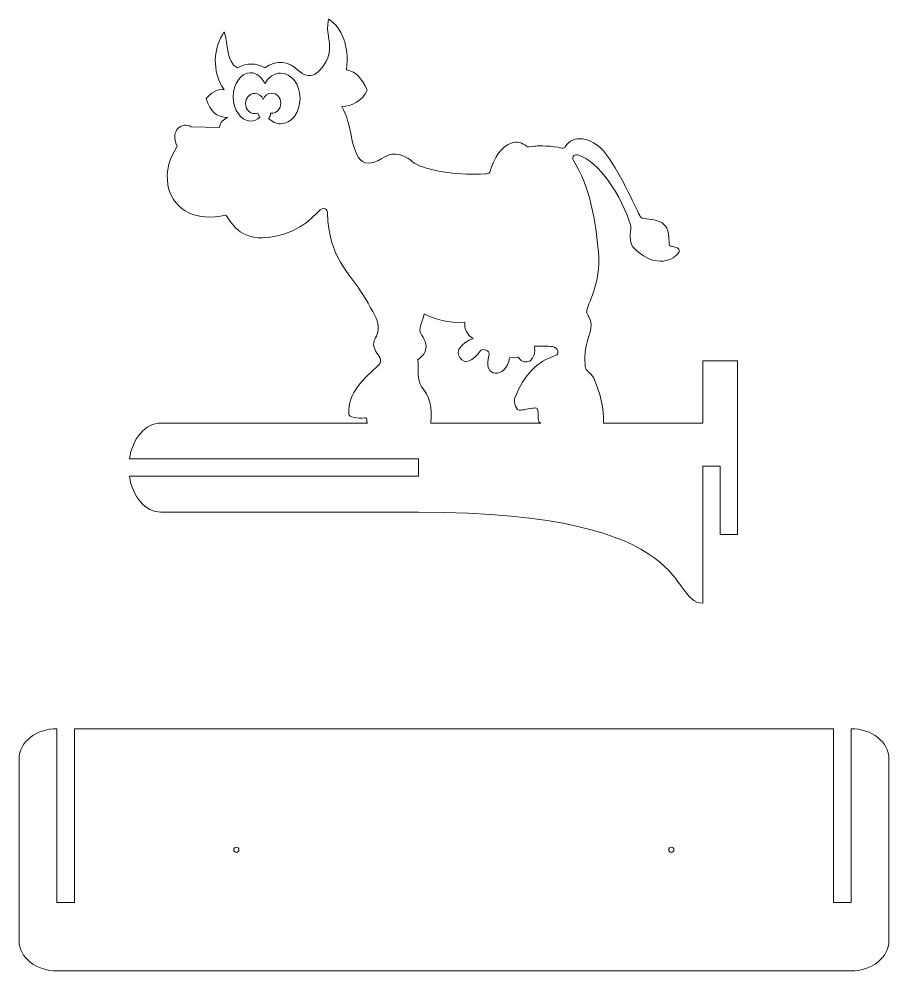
# Model space of a CAD drawing. Header units: millimetres. Extents: x -643 to 461, y -618 to 591.
# Drawn here: x -39 to 461, y -120 to 427 of the extents above; entities that cross this region are included whole.
import ezdxf

# ---------------------------------------------------------------- set-up
doc = ezdxf.new("R2010")
doc.units = ezdxf.units.MM
doc.header["$MEASUREMENT"] = 0
doc.layers.add('layer 1', color=7, linetype='Continuous')

msp = doc.modelspace()

# ---------------------------------------------------------------- linework, layer by layer
at = {"layer": 'layer 1', "color": 141, "lineweight": 9}
for points, knots in [([(23.9992, 174.7228), (25.6891, 186.423), (33.184, 195.3089), (42.105, 195.3089), (42.105, 195.3089), (42.105, 195.3089), (160.8187, 195.3089), (160.8187, 195.3089), (160.8187, 195.3089), (160.1866, 195.5436), (160.4091, 196.7891), (160.4267, 197.6256), (160.4267, 197.6256), (160.4364, 198.1017), (160.0191, 198.4734), (159.1664, 198.2827), (159.1664, 198.2827), (154.9796, 197.7269), (150.1989, 198.7321), (150.1106, 200.4493), (150.1106, 200.4493), (149.4549, 213.175), (158.7482, 220.647), (167.6416, 228.9081), (167.6416, 228.9081), (168.6234, 229.82), (168.4532, 231.4963), (168.1936, 232.5333), (168.1936, 232.5333), (166.4783, 235.1551), (164.5239, 237.5152), (164.3667, 240.5273), (164.3667, 240.5273), (164.2094, 243.5393), (166.6805, 244.5292), (166.8865, 249.2008), (166.8865, 249.2008), (167.0924, 253.8724), (165.5464, 256.8189), (161.1427, 264.149), (161.1427, 264.149), (161.1427, 264.149), (158.5073, 268.5352), (158.5073, 268.5352), (158.5073, 268.5352), (149.9996, 282.6958), (138.5941, 289.9798), (137.8538, 316.0625), (137.8538, 316.0625), (137.9392, 317.8884), (136.082, 320.3905), (132.4413, 316.64), (132.4413, 316.64), (128.8007, 312.8894), (118.7448, 302.4421), (100.5963, 301.7663), (100.5963, 301.7663), (85.3661, 301.4117), (81.5018, 313.0719), (79.295, 314.8328), (79.295, 314.8328), (63.0014, 311.0196), (50.1917, 316.6916), (46.2863, 330.8803), (46.2863, 330.8803), (44.4217, 341.0202), (47.6545, 348.0624), (51.4684, 354.4599), (51.4684, 354.4599), (46.9028, 363.9895), (54.9014, 368.7265), (59.4029, 365.5629), (59.4029, 365.5629), (59.4029, 365.5629), (75.7648, 365.1701), (75.7648, 365.1701), (75.7648, 365.1701), (76.1199, 368.1955), (78.1078, 369.8125), (80.5761, 370.8849), (80.5761, 370.8849), (73.8627, 371.102), (70.5045, 374.2871), (68.1781, 381.7309), (68.1781, 381.7309), (70.6714, 384.6029), (74.3256, 387.669), (78.367, 386.7346), (78.367, 386.7346), (71.1751, 397.8921), (72.1429, 410.863), (78.5509, 420.2076), (78.5509, 420.2076), (81.0607, 413.0286), (79.296, 403), (86.0802, 399.4478), (86.0802, 399.4478), (91.6164, 402.5565), (96.8935, 402.1679), (101.9117, 399.4478), (101.9117, 399.4478), (108.2303, 404.1749), (115.8394, 403.2887), (120.8675, 398.144), (120.8675, 398.144), (127.2838, 391.7063), (133.8933, 395.7217), (137.9865, 405.1575), (137.9865, 405.1575), (141.1277, 412.5329), (136.2034, 419.7148), (138.5057, 427.4773), (138.5057, 427.4773), (146.0327, 422.2183), (150.4174, 412.7179), (148.8267, 398.2793), (148.8267, 398.2793), (154.5201, 397.0987), (157.1882, 393.8285), (160.6881, 386.6009), (160.6881, 386.6009), (158.3071, 380.5073), (151.3923, 377.3929), (146.0321, 377.1281), (146.0321, 377.1281), (152.3503, 367.9422), (150.8968, 347.0989), (159.5465, 344.9079), (159.5465, 344.9079), (167.1197, 343.4875), (170.6733, 350.782), (177.2108, 349.7501), (177.2108, 349.7501), (181.9259, 350.0928), (187.1089, 344.8754), (188.9128, 344.0031), (188.9128, 344.0031), (197.9586, 339.6269), (214.7808, 337.5908), (228.4867, 338.5477), (228.4867, 338.5477), (229.1845, 338.5965), (230.8149, 338.5868), (231.1075, 339.5189), (231.1075, 339.5189), (233.6512, 347.6289), (237.5542, 354.1306), (243.3222, 356.2312), (243.3222, 356.2312), (246.656, 357.4687), (250.0887, 356.106), (251.9614, 354.5794), (251.9614, 354.5794), (252.1759, 354.4045), (252.3299, 354.243), (252.6802, 354.1048), (252.6802, 354.1048), (253.0349, 354.026), (257.2776, 354.4771), (257.6123, 354.4987), (257.6123, 354.4987), (259.3263, 354.6095), (266.6618, 354.6903), (272.5441, 353.3502), (272.5441, 353.3502), (273.6182, 353.1475), (274.2562, 353.6473), (274.5067, 354.0551), (274.5067, 354.0551), (279.064, 361.472), (289.2135, 359.5941), (296.5564, 351.6586), (296.5564, 351.6586), (305.4354, 340.8061), (314.3867, 320.1027), (317.3023, 314.5446), (317.3023, 314.5446), (317.7511, 313.832), (317.9413, 313.3578), (318.7127, 313.147), (318.7127, 313.147), (325.568, 311.2753), (334.3472, 313.7851), (334.1685, 299.1045), (334.1685, 299.1045), (334.1617, 298.5553), (333.9897, 297.2865), (335.0565, 297.035), (335.0565, 297.035), (336.1233, 296.7836), (339.482, 296.2994), (339.8748, 295.2202), (339.8748, 295.2202), (340.2677, 294.141), (339.7071, 293.1229), (339.2978, 292.6196), (339.2978, 292.6196), (335.5177, 287.9696), (324.5266, 284.4704), (313.3309, 296.5905), (313.3309, 296.5905), (310.984, 299.9725), (312.1191, 304.4653), (312.2067, 308.6417), (312.2067, 308.6417), (306.9496, 326.3616), (293.5233, 345.5532), (282.3854, 349.1866), (282.3854, 349.1866), (279.4952, 350.2003), (278.5312, 348.6154), (278.9559, 346.5683), (278.9559, 346.5683), (289.2742, 330.2961), (291.7762, 311.2438), (293.5882, 293.4732), (293.5882, 293.4732), (295.4003, 275.7026), (286.837, 262.8686), (286.8427, 259.5978), (286.8427, 259.5978), (286.8485, 256.3272), (289.1509, 256.7368), (289.4304, 251.5801), (289.4304, 251.5801), (289.7101, 246.4234), (284.4196, 240.7921), (285.9347, 228.0507), (285.9347, 228.0507), (286.2716, 224.6949), (289.212, 224.6256), (290.8552, 221.0843), (290.8552, 221.0843), (294.2135, 213.8484), (297.1762, 202.7685), (296.406, 195.3089), (296.406, 195.3089), (296.406, 195.3089), (353.6144, 195.3089), (353.6144, 195.3089), (353.6144, 195.3089), (353.6144, 195.3089), (353.6144, 231.093), (353.6144, 231.093), (353.6144, 231.093), (353.6144, 231.093), (373.5113, 231.093), (373.5113, 231.093), (373.5113, 231.093), (373.5113, 231.093), (373.5113, 131.2362), (373.5113, 131.2362), (373.5113, 131.2362), (373.5113, 131.2362), (363.6075, 131.2362), (363.6075, 131.2362), (363.6075, 131.2362), (363.6075, 131.2362), (363.6075, 170.5725), (363.6075, 170.5725), (363.6075, 170.5725), (363.6075, 170.5725), (353.6076, 170.5725), (353.6076, 170.5725), (353.6076, 170.5725), (353.6076, 170.5725), (353.6076, 91.8667), (353.6076, 91.8667), (353.6076, 91.8667), (333.0192, 91.7984), (353.6076, 144.1369), (190.1505, 144.1369), (190.1505, 144.1369), (190.1505, 144.1369), (42.105, 144.1369), (42.105, 144.1369), (42.105, 144.1369), (33.1842, 144.1369), (25.6893, 153.0228), (23.9994, 164.7228), (23.9994, 164.7228), (23.9994, 164.7228), (190.1505, 164.7228), (190.1505, 164.7228), (190.1505, 164.7228), (190.1505, 164.7228), (190.1505, 174.7228), (190.1505, 174.7228), (190.1505, 174.7228), (190.1505, 174.7228), (23.9992, 174.7228), (23.9992, 174.7228)], [0, 0, 0, 0, 0.01351351, 0.01351351, 0.01351351, 0.01351351, 0.02702703, 0.02702703, 0.02702703, 0.02702703, 0.04054054, 0.04054054, 0.04054054, 0.04054054, 0.05405405, 0.05405405, 0.05405405, 0.05405405, 0.06756757, 0.06756757, 0.06756757, 0.06756757, 0.08108108, 0.08108108, 0.08108108, 0.08108108, 0.09459459, 0.09459459, 0.09459459, 0.09459459, 0.10810811, 0.10810811, 0.10810811, 0.10810811, 0.12162162, 0.12162162, 0.12162162, 0.12162162, 0.13513514, 0.13513514, 0.13513514, 0.13513514, 0.14864865, 0.14864865, 0.14864865, 0.14864865, 0.16216216, 0.16216216, 0.16216216, 0.16216216, 0.17567568, 0.17567568, 0.17567568, 0.17567568, 0.18918919, 0.18918919, 0.18918919, 0.18918919, 0.2027027, 0.2027027, 0.2027027, 0.2027027, 0.21621622, 0.21621622, 0.21621622, 0.21621622, 0.22972973, 0.22972973, 0.22972973, 0.22972973, 0.24324324, 0.24324324, 0.24324324, 0.24324324, 0.25675676, 0.25675676, 0.25675676, 0.25675676, 0.27027027, 0.27027027, 0.27027027, 0.27027027, 0.28378378, 0.28378378, 0.28378378, 0.28378378, 0.2972973, 0.2972973, 0.2972973, 0.2972973, 0.31081081, 0.31081081, 0.31081081, 0.31081081, 0.32432432, 0.32432432, 0.32432432, 0.32432432, 0.33783784, 0.33783784, 0.33783784, 0.33783784, 0.35135135, 0.35135135, 0.35135135, 0.35135135, 0.36486486, 0.36486486, 0.36486486, 0.36486486, 0.37837838, 0.37837838, 0.37837838, 0.37837838, 0.39189189, 0.39189189, 0.39189189, 0.39189189, 0.40540541, 0.40540541, 0.40540541, 0.40540541, 0.41891892, 0.41891892, 0.41891892, 0.41891892, 0.43243243, 0.43243243, 0.43243243, 0.43243243, 0.44594595, 0.44594595, 0.44594595, 0.44594595, 0.45945946, 0.45945946, 0.45945946, 0.45945946, 0.47297297, 0.47297297, 0.47297297, 0.47297297, 0.48648649, 0.48648649, 0.48648649, 0.48648649, 0.5, 0.5, 0.5, 0.5, 0.51351351, 0.51351351, 0.51351351, 0.51351351, 0.52702703, 0.52702703, 0.52702703, 0.52702703, 0.54054054, 0.54054054, 0.54054054, 0.54054054, 0.55405405, 0.55405405, 0.55405405, 0.55405405, 0.56756757, 0.56756757, 0.56756757, 0.56756757, 0.58108108, 0.58108108, 0.58108108, 0.58108108, 0.59459459, 0.59459459, 0.59459459, 0.59459459, 0.60810811, 0.60810811, 0.60810811, 0.60810811, 0.62162162, 0.62162162, 0.62162162, 0.62162162, 0.63513514, 0.63513514, 0.63513514, 0.63513514, 0.64864865, 0.64864865, 0.64864865, 0.64864865, 0.66216216, 0.66216216, 0.66216216, 0.66216216, 0.67567568, 0.67567568, 0.67567568, 0.67567568, 0.68918919, 0.68918919, 0.68918919, 0.68918919, 0.7027027, 0.7027027, 0.7027027, 0.7027027, 0.71621622, 0.71621622, 0.71621622, 0.71621622, 0.72972973, 0.72972973, 0.72972973, 0.72972973, 0.74324324, 0.74324324, 0.74324324, 0.74324324, 0.75675676, 0.75675676, 0.75675676, 0.75675676, 0.77027027, 0.77027027, 0.77027027, 0.77027027, 0.78378378, 0.78378378, 0.78378378, 0.78378378, 0.7972973, 0.7972973, 0.7972973, 0.7972973, 0.81081081, 0.81081081, 0.81081081, 0.81081081, 0.82432432, 0.82432432, 0.82432432, 0.82432432, 0.83783784, 0.83783784, 0.83783784, 0.83783784, 0.85135135, 0.85135135, 0.85135135, 0.85135135, 0.86486486, 0.86486486, 0.86486486, 0.86486486, 0.87837838, 0.87837838, 0.87837838, 0.87837838, 0.89189189, 0.89189189, 0.89189189, 0.89189189, 0.90540541, 0.90540541, 0.90540541, 0.90540541, 0.91891892, 0.91891892, 0.91891892, 0.91891892, 0.93243243, 0.93243243, 0.93243243, 0.93243243, 0.94594595, 0.94594595, 0.94594595, 0.94594595, 0.95945946, 0.95945946, 0.95945946, 0.95945946, 0.97297297, 0.97297297, 0.97297297, 0.97297297, 1, 1, 1, 1]), ([(104.0127, 370.3975), (105.9122, 368.4364), (108.304, 367.2645), (110.9098, 367.2645), (110.9098, 367.2645), (117.063, 367.2645), (122.0557, 373.8), (122.0557, 381.8522), (122.0557, 381.8522), (122.0557, 389.9078), (117.063, 396.44), (110.9098, 396.44), (110.9098, 396.44), (107.1945, 396.44), (103.9052, 394.0603), (101.8797, 390.4029), (101.8797, 390.4029), (100.104, 394.1425), (97.069, 396.6054), (93.6229, 396.6054), (93.6229, 396.6054), (88.1508, 396.6054), (83.7157, 390.3915), (83.7157, 382.7303), (83.7157, 382.7303), (83.7157, 375.0653), (88.1508, 368.8517), (93.6229, 368.8517), (93.6229, 368.8517), (95.5749, 368.8517), (97.3973, 369.6457), (98.9292, 371.0103), (98.9292, 371.0103), (98.7891, 371.2769), (98.6611, 371.5365), (98.5468, 371.7736), (98.5468, 371.7736), (98.5468, 371.7736), (98.5402, 371.7822), (98.5402, 371.7822), (98.5402, 371.7822), (98.5402, 371.7822), (98.3962, 372.078), (98.3962, 372.078), (98.3962, 372.078), (98.3962, 372.078), (98.3962, 372.0795), (98.3962, 372.0795), (98.3962, 372.0795), (98.3962, 372.0795), (98.3891, 372.0971), (98.3891, 372.0971), (98.3891, 372.0971), (98.3891, 372.0971), (98.3848, 372.1038), (98.3848, 372.1038), (98.3848, 372.1038), (98.3848, 372.1038), (98.3594, 372.1578), (98.3594, 372.1578), (98.3594, 372.1578), (98.3594, 372.1578), (98.3202, 372.2319), (98.3202, 372.2319), (98.3202, 372.2319), (98.3202, 372.2319), (98.3135, 372.2539), (98.3135, 372.2539), (98.3135, 372.2539), (98.3135, 372.2539), (98.3108, 372.2548), (98.3108, 372.2548), (98.3108, 372.2548), (98.3108, 372.2548), (98.2964, 372.2807), (98.2964, 372.2807), (98.2964, 372.2807), (98.2964, 372.2807), (98.2831, 372.306), (98.2831, 372.306), (98.2831, 372.306), (98.2831, 372.306), (98.2819, 372.306), (98.2819, 372.306), (98.2819, 372.306), (98.2819, 372.306), (98.2735, 372.3232), (98.2735, 372.3232), (98.2735, 372.3232), (98.2735, 372.3232), (98.2649, 372.3432), (98.2649, 372.3432), (98.2649, 372.3432), (98.2649, 372.3432), (98.2543, 372.358), (98.2543, 372.358), (98.2543, 372.358), (98.2543, 372.358), (98.2443, 372.3757), (98.2443, 372.3757), (98.2443, 372.3757), (98.2443, 372.3757), (98.2347, 372.3939), (98.2347, 372.3939), (98.2347, 372.3939), (98.2347, 372.3939), (98.2256, 372.4082), (98.2256, 372.4082), (98.2256, 372.4082), (98.1517, 372.545), (97.9867, 372.9526), (97.7802, 373.4832), (97.7802, 373.4832), (97.2325, 373.2695), (96.6378, 373.152), (96.0227, 373.152), (96.0227, 373.152), (93.1138, 373.152), (90.7543, 375.7425), (90.7543, 378.9372), (90.7543, 378.9372), (90.7543, 382.1309), (93.1138, 384.7205), (96.0227, 384.7205), (96.0227, 384.7205), (98.1645, 384.7205), (100.0075, 383.3192), (100.8339, 381.3065), (100.8339, 381.3065), (101.6234, 383.4094), (103.5061, 384.8878), (105.7053, 384.8878), (105.7053, 384.8878), (108.619, 384.8878), (110.9806, 382.2968), (110.9806, 379.104), (110.9806, 379.104), (110.9806, 375.9088), (108.619, 373.3202), (105.7053, 373.3202), (105.7053, 373.3202), (105.5251, 373.3202), (105.343, 373.3312), (105.1642, 373.3517), (105.1642, 373.3517), (105.1375, 373.1424), (105.1183, 373.0071), (105.1183, 372.9885), (105.1183, 372.9885), (105.1183, 372.9885), (105.1183, 372.9212), (105.1183, 372.9212), (105.1183, 372.9212), (105.1183, 372.9212), (105.1155, 372.9197), (105.1155, 372.9197), (105.1155, 372.9197), (105.1155, 372.9197), (105.114, 372.8565), (105.114, 372.8565), (105.114, 372.8565), (105.114, 372.8565), (105.1135, 372.8442), (105.1135, 372.8442), (105.1135, 372.8442), (105.1135, 372.8442), (105.1081, 372.7844), (105.1081, 372.7844), (105.1081, 372.7844), (105.1081, 372.7844), (105.1067, 372.7696), (105.1067, 372.7696), (105.1067, 372.7696), (105.1067, 372.7696), (105.0993, 372.7123), (105.0993, 372.7123), (105.0993, 372.7123), (105.0993, 372.7123), (105.095, 372.6907), (105.095, 372.6907), (105.095, 372.6907), (105.0859, 372.6387), (105.0795, 372.5851), (105.0662, 372.5296), (105.0662, 372.5296), (105.0662, 372.5296), (105.0653, 372.5239), (105.0653, 372.5239), (105.0653, 372.5239), (105.0653, 372.5239), (105.0461, 372.4555), (105.0461, 372.4555), (105.0461, 372.4555), (105.0461, 372.4555), (105.0461, 372.4482), (105.0461, 372.4482), (105.0461, 372.4482), (105.0461, 372.4482), (105.0371, 372.4082), (105.0371, 372.4082), (105.0371, 372.4082), (105.0371, 372.4082), (105.004, 372.2916), (105.004, 372.2916), (105.004, 372.2916), (105.004, 372.2916), (104.9997, 372.2782), (104.9997, 372.2782), (104.9997, 372.2782), (104.9997, 372.2782), (104.9912, 372.252), (104.9912, 372.252), (104.9912, 372.252), (104.9912, 372.252), (104.973, 372.1937), (104.973, 372.1937), (104.973, 372.1937), (104.973, 372.1937), (104.9658, 372.1693), (104.9658, 372.1693), (104.9658, 372.1693), (104.9658, 372.1693), (104.9439, 372.1091), (104.9439, 372.1091), (104.9439, 372.1091), (104.9439, 372.1091), (104.9439, 372.1057), (104.9439, 372.1057), (104.9439, 372.1057), (104.9439, 372.1057), (104.9377, 372.0875), (104.9377, 372.0875), (104.9377, 372.0875), (104.9377, 372.0875), (104.9238, 372.0484), (104.9238, 372.0484), (104.9238, 372.0484), (104.9238, 372.0484), (104.9118, 372.0154), (104.9118, 372.0154), (104.9118, 372.0154), (104.9118, 372.0154), (104.9085, 372.0068), (104.9085, 372.0068), (104.9085, 372.0068), (104.9085, 372.0068), (104.8918, 371.9628), (104.8918, 371.9628), (104.8918, 371.9628), (104.8918, 371.9628), (104.8793, 371.9279), (104.8793, 371.9279), (104.8793, 371.9279), (104.8793, 371.9279), (104.8761, 371.9227), (104.8761, 371.9227), (104.8761, 371.9227), (104.8761, 371.9227), (104.874, 371.9116), (104.874, 371.9116), (104.874, 371.9116), (104.874, 371.9116), (104.8416, 371.8395), (104.8416, 371.8395), (104.8416, 371.8395), (104.8416, 371.8395), (104.8416, 371.8375), (104.8416, 371.8375), (104.8416, 371.8375), (104.8416, 371.8375), (104.8249, 371.797), (104.8249, 371.797), (104.8249, 371.797), (104.8249, 371.797), (104.8249, 371.7959), (104.8249, 371.7959), (104.8249, 371.7959), (104.8249, 371.7959), (104.7899, 371.7224), (104.7899, 371.7224), (104.7899, 371.7224), (104.7899, 371.7224), (104.7493, 371.6302), (104.7493, 371.6302), (104.7493, 371.6302), (104.7493, 371.6302), (104.7301, 371.5852), (104.7301, 371.5852), (104.7301, 371.5852), (104.7301, 371.5852), (104.7192, 371.5638), (104.7192, 371.5638), (104.7192, 371.5638), (104.7192, 371.5638), (104.7073, 371.5445), (104.7073, 371.5445), (104.7073, 371.5445), (104.7073, 371.5445), (104.6886, 371.5002), (104.6886, 371.5002), (104.6886, 371.5002), (104.6886, 371.5002), (104.6729, 371.4724), (104.6729, 371.4724), (104.6729, 371.4724), (104.6729, 371.4724), (104.6657, 371.459), (104.6657, 371.459), (104.6657, 371.459), (104.6657, 371.459), (104.6446, 371.4141), (104.6446, 371.4141), (104.6446, 371.4141), (104.6446, 371.4141), (104.6283, 371.382), (104.6283, 371.382), (104.6283, 371.382), (104.6283, 371.382), (104.6235, 371.372), (104.6235, 371.372), (104.6235, 371.372), (104.6235, 371.372), (104.5997, 371.3276), (104.5997, 371.3276), (104.5997, 371.3276), (104.5997, 371.3276), (104.5768, 371.2884), (104.5768, 371.2884), (104.5768, 371.2884), (104.5768, 371.2884), (104.5739, 371.2851), (104.5739, 371.2851), (104.5739, 371.2851), (104.5739, 371.2851), (104.5538, 371.2426), (104.5538, 371.2426), (104.5538, 371.2426), (104.5146, 371.1694), (104.4701, 371.0981), (104.431, 371.0279), (104.431, 371.0279), (104.431, 371.0279), (104.4209, 371.0155), (104.4209, 371.0155), (104.4209, 371.0155), (104.3144, 370.8339), (104.1977, 370.6556), (104.0749, 370.4801), (104.0749, 370.4801), (104.0749, 370.4801), (104.0683, 370.4739), (104.0683, 370.4739), (104.0683, 370.4739), (104.0683, 370.4739), (104.0429, 370.4396), (104.0429, 370.4396), (104.0429, 370.4396), (104.0429, 370.4396), (104.0127, 370.3975), (104.0127, 370.3975)], [0, 0, 0, 0, 0.01098901, 0.01098901, 0.01098901, 0.01098901, 0.02197802, 0.02197802, 0.02197802, 0.02197802, 0.03296703, 0.03296703, 0.03296703, 0.03296703, 0.04395604, 0.04395604, 0.04395604, 0.04395604, 0.05494505, 0.05494505, 0.05494505, 0.05494505, 0.06593407, 0.06593407, 0.06593407, 0.06593407, 0.07692308, 0.07692308, 0.07692308, 0.07692308, 0.08791209, 0.08791209, 0.08791209, 0.08791209, 0.0989011, 0.0989011, 0.0989011, 0.0989011, 0.10989011, 0.10989011, 0.10989011, 0.10989011, 0.12087912, 0.12087912, 0.12087912, 0.12087912, 0.13186813, 0.13186813, 0.13186813, 0.13186813, 0.14285714, 0.14285714, 0.14285714, 0.14285714, 0.15384615, 0.15384615, 0.15384615, 0.15384615, 0.16483516, 0.16483516, 0.16483516, 0.16483516, 0.17582418, 0.17582418, 0.17582418, 0.17582418, 0.18681319, 0.18681319, 0.18681319, 0.18681319, 0.1978022, 0.1978022, 0.1978022, 0.1978022, 0.20879121, 0.20879121, 0.20879121, 0.20879121, 0.21978022, 0.21978022, 0.21978022, 0.21978022, 0.23076923, 0.23076923, 0.23076923, 0.23076923, 0.24175824, 0.24175824, 0.24175824, 0.24175824, 0.25274725, 0.25274725, 0.25274725, 0.25274725, 0.26373626, 0.26373626, 0.26373626, 0.26373626, 0.27472527, 0.27472527, 0.27472527, 0.27472527, 0.28571429, 0.28571429, 0.28571429, 0.28571429, 0.2967033, 0.2967033, 0.2967033, 0.2967033, 0.30769231, 0.30769231, 0.30769231, 0.30769231, 0.31868132, 0.31868132, 0.31868132, 0.31868132, 0.32967033, 0.32967033, 0.32967033, 0.32967033, 0.34065934, 0.34065934, 0.34065934, 0.34065934, 0.35164835, 0.35164835, 0.35164835, 0.35164835, 0.36263736, 0.36263736, 0.36263736, 0.36263736, 0.37362637, 0.37362637, 0.37362637, 0.37362637, 0.38461538, 0.38461538, 0.38461538, 0.38461538, 0.3956044, 0.3956044, 0.3956044, 0.3956044, 0.40659341, 0.40659341, 0.40659341, 0.40659341, 0.41758242, 0.41758242, 0.41758242, 0.41758242, 0.42857143, 0.42857143, 0.42857143, 0.42857143, 0.43956044, 0.43956044, 0.43956044, 0.43956044, 0.45054945, 0.45054945, 0.45054945, 0.45054945, 0.46153846, 0.46153846, 0.46153846, 0.46153846, 0.47252747, 0.47252747, 0.47252747, 0.47252747, 0.48351648, 0.48351648, 0.48351648, 0.48351648, 0.49450549, 0.49450549, 0.49450549, 0.49450549, 0.50549451, 0.50549451, 0.50549451, 0.50549451, 0.51648352, 0.51648352, 0.51648352, 0.51648352, 0.52747253, 0.52747253, 0.52747253, 0.52747253, 0.53846154, 0.53846154, 0.53846154, 0.53846154, 0.54945055, 0.54945055, 0.54945055, 0.54945055, 0.56043956, 0.56043956, 0.56043956, 0.56043956, 0.57142857, 0.57142857, 0.57142857, 0.57142857, 0.58241758, 0.58241758, 0.58241758, 0.58241758, 0.59340659, 0.59340659, 0.59340659, 0.59340659, 0.6043956, 0.6043956, 0.6043956, 0.6043956, 0.61538462, 0.61538462, 0.61538462, 0.61538462, 0.62637363, 0.62637363, 0.62637363, 0.62637363, 0.63736264, 0.63736264, 0.63736264, 0.63736264, 0.64835165, 0.64835165, 0.64835165, 0.64835165, 0.65934066, 0.65934066, 0.65934066, 0.65934066, 0.67032967, 0.67032967, 0.67032967, 0.67032967, 0.68131868, 0.68131868, 0.68131868, 0.68131868, 0.69230769, 0.69230769, 0.69230769, 0.69230769, 0.7032967, 0.7032967, 0.7032967, 0.7032967, 0.71428571, 0.71428571, 0.71428571, 0.71428571, 0.72527473, 0.72527473, 0.72527473, 0.72527473, 0.73626374, 0.73626374, 0.73626374, 0.73626374, 0.74725275, 0.74725275, 0.74725275, 0.74725275, 0.75824176, 0.75824176, 0.75824176, 0.75824176, 0.76923077, 0.76923077, 0.76923077, 0.76923077, 0.78021978, 0.78021978, 0.78021978, 0.78021978, 0.79120879, 0.79120879, 0.79120879, 0.79120879, 0.8021978, 0.8021978, 0.8021978, 0.8021978, 0.81318681, 0.81318681, 0.81318681, 0.81318681, 0.82417582, 0.82417582, 0.82417582, 0.82417582, 0.83516484, 0.83516484, 0.83516484, 0.83516484, 0.84615385, 0.84615385, 0.84615385, 0.84615385, 0.85714286, 0.85714286, 0.85714286, 0.85714286, 0.86813187, 0.86813187, 0.86813187, 0.86813187, 0.87912088, 0.87912088, 0.87912088, 0.87912088, 0.89010989, 0.89010989, 0.89010989, 0.89010989, 0.9010989, 0.9010989, 0.9010989, 0.9010989, 0.91208791, 0.91208791, 0.91208791, 0.91208791, 0.92307692, 0.92307692, 0.92307692, 0.92307692, 0.93406593, 0.93406593, 0.93406593, 0.93406593, 0.94505495, 0.94505495, 0.94505495, 0.94505495, 0.95604396, 0.95604396, 0.95604396, 0.95604396, 0.96703297, 0.96703297, 0.96703297, 0.96703297, 0.97802198, 0.97802198, 0.97802198, 0.97802198, 1, 1, 1, 1]), ([(242.4504, 232.8479), (240.7101, 220.5858), (226.3231, 220.5829), (230.7776, 234.7755), (230.7776, 234.7755), (231.2642, 236.7151), (227.2766, 238.484), (226.0474, 237.1065), (226.0474, 237.1065), (221.0904, 230.5474), (216.9436, 228.7015), (213.8943, 232.9531), (213.8943, 232.9531), (211.0251, 236.9531), (215.277, 241.4856), (221.5554, 243.852), (221.5554, 243.852), (218.1922, 245.8293), (216.4422, 249.4197), (216.6926, 253.2682), (216.6926, 253.2682), (207.352, 252.6354), (199.5597, 255.0353), (193.3166, 258.1443), (193.3166, 258.1443), (193.2435, 254.5784), (190.8111, 252.2664), (190.9738, 248.8505), (190.9738, 248.8505), (191.1038, 246.1213), (194.4117, 243.3415), (194.5025, 239.3763), (194.5025, 239.3763), (194.5765, 236.1271), (192.3617, 233.4988), (189.6797, 231.6477), (189.6797, 231.6477), (190.4441, 226.4485), (189.007, 219.8239), (191.9735, 216.049), (191.9735, 216.049), (196.2545, 211.2974), (198.4313, 203.9269), (197.1812, 195.3089), (197.1812, 195.3089), (197.1812, 195.3089), (260.3779, 195.3089), (260.3779, 195.3089), (260.3779, 195.3089), (257.6489, 196.0209), (260.111, 203.9104), (257.6108, 203.9901), (257.6108, 203.9901), (255.2884, 203.9901), (251.1942, 202.9482), (248.9015, 202.6997), (248.9015, 202.6997), (246.1867, 202.0113), (244.6332, 207.3239), (245.5969, 209.7328), (245.5969, 209.7328), (250.6766, 223.3886), (258.7245, 230.7851), (268.9016, 234.1164), (268.9016, 234.1164), (270.9682, 234.776), (270.8246, 238.941), (267.2034, 239.2751), (267.2034, 239.2751), (264.2292, 239.5493), (260.6339, 239.4781), (256.7576, 239.46), (256.7576, 239.46), (258.8019, 232.0669), (251.4256, 226.7831), (247.4694, 233.1977), (247.4694, 233.1977), (247.4694, 233.1977), (242.4504, 232.8479), (242.4504, 232.8479)], [0, 0, 0, 0, 0.04761905, 0.04761905, 0.04761905, 0.04761905, 0.0952381, 0.0952381, 0.0952381, 0.0952381, 0.14285714, 0.14285714, 0.14285714, 0.14285714, 0.19047619, 0.19047619, 0.19047619, 0.19047619, 0.23809524, 0.23809524, 0.23809524, 0.23809524, 0.28571429, 0.28571429, 0.28571429, 0.28571429, 0.33333333, 0.33333333, 0.33333333, 0.33333333, 0.38095238, 0.38095238, 0.38095238, 0.38095238, 0.42857143, 0.42857143, 0.42857143, 0.42857143, 0.47619048, 0.47619048, 0.47619048, 0.47619048, 0.52380952, 0.52380952, 0.52380952, 0.52380952, 0.57142857, 0.57142857, 0.57142857, 0.57142857, 0.61904762, 0.61904762, 0.61904762, 0.61904762, 0.66666667, 0.66666667, 0.66666667, 0.66666667, 0.71428571, 0.71428571, 0.71428571, 0.71428571, 0.76190476, 0.76190476, 0.76190476, 0.76190476, 0.80952381, 0.80952381, 0.80952381, 0.80952381, 0.85714286, 0.85714286, 0.85714286, 0.85714286, 0.9047619, 0.9047619, 0.9047619, 0.9047619, 1, 1, 1, 1])]:
    msp.add_open_spline(points, degree=3, knots=knots, dxfattribs=at)
at = {"layer": 'layer 1', "color": 250, "lineweight": 9}
for points, knots in [([(-17.6386, 19.6992), (-17.6386, 19.6992), (-17.6386, -80.1576), (-17.6386, -80.1576), (-17.6386, -80.1576), (-17.6386, -80.1576), (-7.6385, -80.1576), (-7.6385, -80.1576), (-7.6385, -80.1576), (-7.6385, -80.1576), (-7.6385, 19.6992), (-7.6385, 19.6992), (-7.6385, 19.6992), (-7.6385, 19.6992), (428.7563, 19.6992), (428.7563, 19.6992), (428.7563, 19.6992), (428.7563, 19.6992), (428.7563, -80.1576), (428.7563, -80.1576), (428.7563, -80.1576), (428.7563, -80.1576), (438.7562, -80.1576), (438.7562, -80.1576), (438.7562, -80.1576), (438.7562, -80.1576), (438.7562, 19.6992), (438.7562, 19.6992), (438.7562, 19.6992), (450.7476, 19.6992), (460.5589, 11.9042), (460.5589, 2.3769), (460.5589, 2.3769), (460.5589, 2.3769), (460.5589, -102.2086), (460.5589, -102.2086), (460.5589, -102.2086), (460.5589, -111.7358), (450.7476, -119.5308), (438.7562, -119.5308), (438.7562, -119.5308), (438.7562, -119.5308), (-17.6386, -119.5308), (-17.6386, -119.5308), (-17.6386, -119.5308), (-29.63, -119.5308), (-39.4411, -111.7358), (-39.4411, -102.2086), (-39.4411, -102.2086), (-39.4411, -102.2086), (-39.4411, 2.3769), (-39.4411, 2.3769), (-39.4411, 2.3769), (-39.4411, 11.9042), (-29.63, 19.6992), (-17.6386, 19.6992)], [0, 0, 0, 0, 0.06666667, 0.06666667, 0.06666667, 0.06666667, 0.13333333, 0.13333333, 0.13333333, 0.13333333, 0.2, 0.2, 0.2, 0.2, 0.26666667, 0.26666667, 0.26666667, 0.26666667, 0.33333333, 0.33333333, 0.33333333, 0.33333333, 0.4, 0.4, 0.4, 0.4, 0.46666667, 0.46666667, 0.46666667, 0.46666667, 0.53333333, 0.53333333, 0.53333333, 0.53333333, 0.6, 0.6, 0.6, 0.6, 0.66666667, 0.66666667, 0.66666667, 0.66666667, 0.73333333, 0.73333333, 0.73333333, 0.73333333, 0.8, 0.8, 0.8, 0.8, 0.86666667, 0.86666667, 0.86666667, 0.86666667, 1, 1, 1, 1]), ([(85.4626, -51.4148), (84.6343, -51.4148), (83.9625, -50.7431), (83.9625, -49.9148), (83.9625, -49.9148), (83.9625, -49.0865), (84.6343, -48.4148), (85.4626, -48.4148), (85.4626, -48.4148), (86.2907, -48.4148), (86.9626, -49.0865), (86.9626, -49.9148), (86.9626, -49.9148), (86.9626, -50.7431), (86.2907, -51.4148), (85.4626, -51.4148)], [0, 0, 0, 0, 0.2, 0.2, 0.2, 0.2, 0.4, 0.4, 0.4, 0.4, 0.6, 0.6, 0.6, 0.6, 1, 1, 1, 1]), ([(335.4625, -51.4148), (334.6343, -51.4148), (333.9625, -50.7431), (333.9625, -49.9148), (333.9625, -49.9148), (333.9625, -49.0865), (334.6343, -48.4148), (335.4625, -48.4148), (335.4625, -48.4148), (336.2908, -48.4148), (336.9626, -49.0865), (336.9626, -49.9148), (336.9626, -49.9148), (336.9626, -50.7431), (336.2908, -51.4148), (335.4625, -51.4148)], [0, 0, 0, 0, 0.2, 0.2, 0.2, 0.2, 0.4, 0.4, 0.4, 0.4, 0.6, 0.6, 0.6, 0.6, 1, 1, 1, 1])]:
    msp.add_open_spline(points, degree=3, knots=knots, dxfattribs=at)

doc.saveas('drawing.dxf')
